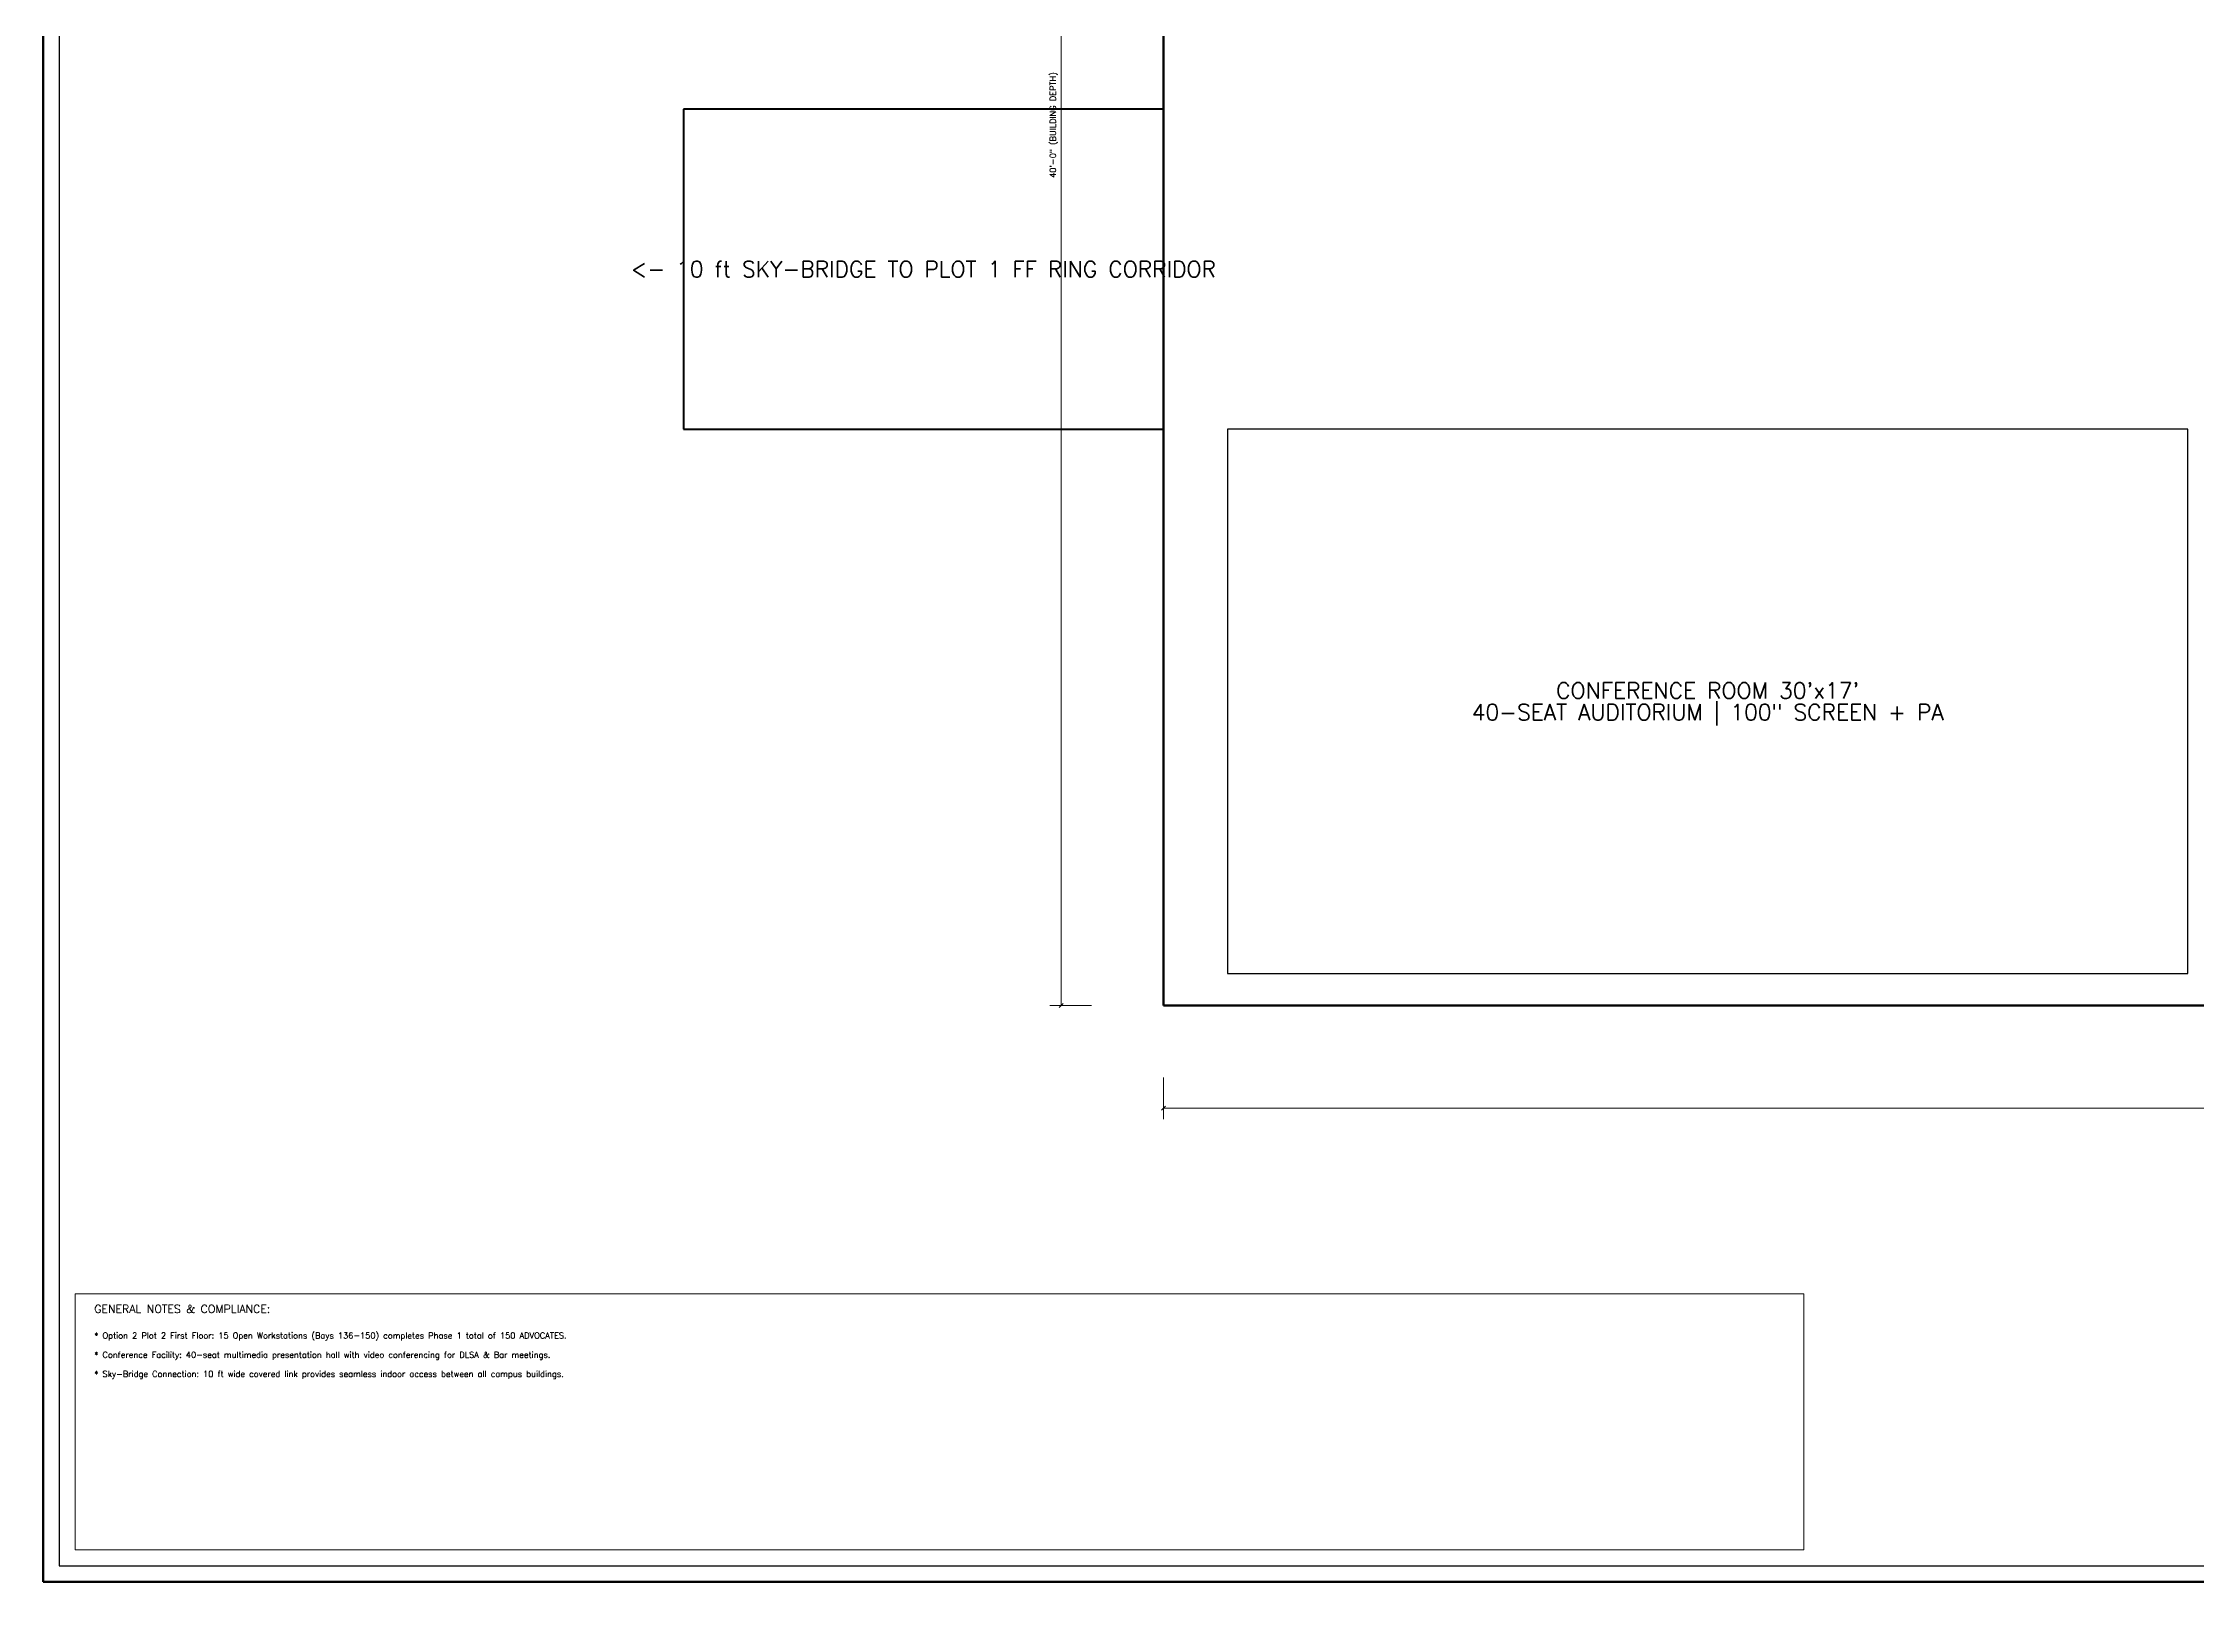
# Model space of a CAD drawing. Header units: inches. Extents: x 0 to 1800, y 0 to 1191.
# Drawn here: x 0 to 807, y 0 to 577 of the extents above; entities that cross this region are included whole.
import ezdxf
from ezdxf.enums import TextEntityAlignment as Align

# ---------------------------------------------------------------- set-up
doc = ezdxf.new("R2010")
doc.units = ezdxf.units.IN
doc.header["$MEASUREMENT"] = 0
for name, color, linetype in [('A-DIM', 4, 'Continuous'), ('A-FURN', 1, 'Continuous'), ('A-ROOF', 5, 'Continuous'), ('A-TEXT', 7, 'Continuous'), ('A-TEXT-TTL', 7, 'Continuous'), ('A-TTLB', 7, 'Continuous'), ('A-WALL', 7, 'Continuous')]:
    doc.layers.add(name, color=color, linetype=linetype)
doc.styles.add('SIMPLEX', font='simplex.shx')

msp = doc.modelspace()

# ---------------------------------------------------------------- linework, layer by layer
at = {"layer": 'A-DIM', "lineweight": 18}
for p, q in [((381.6, 216), (381.6, 876)), ((420, 177.6), (1380, 177.6))]:
    msp.add_line(p, q, dxfattribs=at)
at = {"layer": 'A-DIM', "lineweight": 13}
for p, q in [((393, 216), (377.4, 216)), ((420, 189), (420, 173.4))]:
    msp.add_line(p, q, dxfattribs=at)
at = {"layer": 'A-DIM', "lineweight": 30}
for p, q in [((380.85, 215.25), (382.35, 216.75)), ((419.25, 176.85), (420.75, 178.35))]:
    msp.add_line(p, q, dxfattribs=at)
at = {"layer": 'A-FURN', "lineweight": 30}
for p, q in [((804, 432), (444, 432)), ((444, 432), (444, 228)), ((804, 228), (804, 432)), ((444, 228), (804, 228))]:
    msp.add_line(p, q, dxfattribs=at)
at = {"layer": 'A-ROOF', "lineweight": 40}
for p, q in [((420, 552), (240, 552)), ((240, 552), (240, 432)), ((420, 432), (420, 552)), ((240, 432), (420, 432))]:
    msp.add_line(p, q, dxfattribs=at)
at = {"layer": 'A-TTLB', "lineweight": 50}
for p, q in [((0, 1190.66), (0, 0)), ((0, 0), (1800, 0))]:
    msp.add_line(p, q, dxfattribs=at)
at = {"layer": 'A-TTLB', "lineweight": 25}
for p, q in [((6, 1184.66), (6, 6)), ((6, 6), (1794, 6))]:
    msp.add_line(p, q, dxfattribs=at)
at = {"layer": 'A-TTLB', "lineweight": 20}
for p, q in [((660, 108), (12, 108)), ((12, 108), (12, 12)), ((660, 12), (660, 108)), ((12, 12), (660, 12))]:
    msp.add_line(p, q, dxfattribs=at)
at = {"layer": 'A-WALL', "lineweight": 50}
for p, q in [((420, 876), (420, 216)), ((420, 216), (1380, 216))]:
    msp.add_line(p, q, dxfattribs=at)

# ---------------------------------------------------------------- texts
at = {"layer": 'A-DIM', "style": 'SIMPLEX'}
msp.add_text('40\'-0" (BUILDING DEPTH)', height=2.25, rotation=90, dxfattribs=at).set_placement((377.4, 546), align=Align.TOP_CENTER)
at = {"layer": 'A-ROOF', "style": 'SIMPLEX'}
msp.add_text('<- 10 ft SKY-BRIDGE TO PLOT 1 FF RING CORRIDOR', height=6, dxfattribs=at).set_placement((330, 492), align=Align.MIDDLE_CENTER)
at = {"layer": 'A-TEXT', "style": 'SIMPLEX'}
for s, p in [('* Option 2 Plot 2 First Floor: 15 Open Workstations (Bays 136-150) completes Phase 1 total of 150 ADVOCATES.', (19.2, 91.2)), ('* Conference Facility: 40-seat multimedia presentation hall with video conferencing for DLSA & Bar meetings.', (19.2, 84)), ('* Sky-Bridge Connection: 10 ft wide covered link provides seamless indoor access between all campus buildings.', (19.2, 76.8))]:
    msp.add_text(s, height=2.25, dxfattribs=at).set_placement(p)
at = {"layer": 'A-TEXT-TTL', "style": 'SIMPLEX'}
for s, p in [("CONFERENCE ROOM 30'x17'", (624, 334.05)), ('40-SEAT AUDITORIUM | 100" SCREEN + PA', (624, 325.95))]:
    msp.add_text(s, height=6, dxfattribs=at).set_placement(p, align=Align.MIDDLE_CENTER)
msp.add_text('GENERAL NOTES & COMPLIANCE:', height=3, dxfattribs=at).set_placement((19.2, 100.8))

doc.saveas('drawing.dxf')
